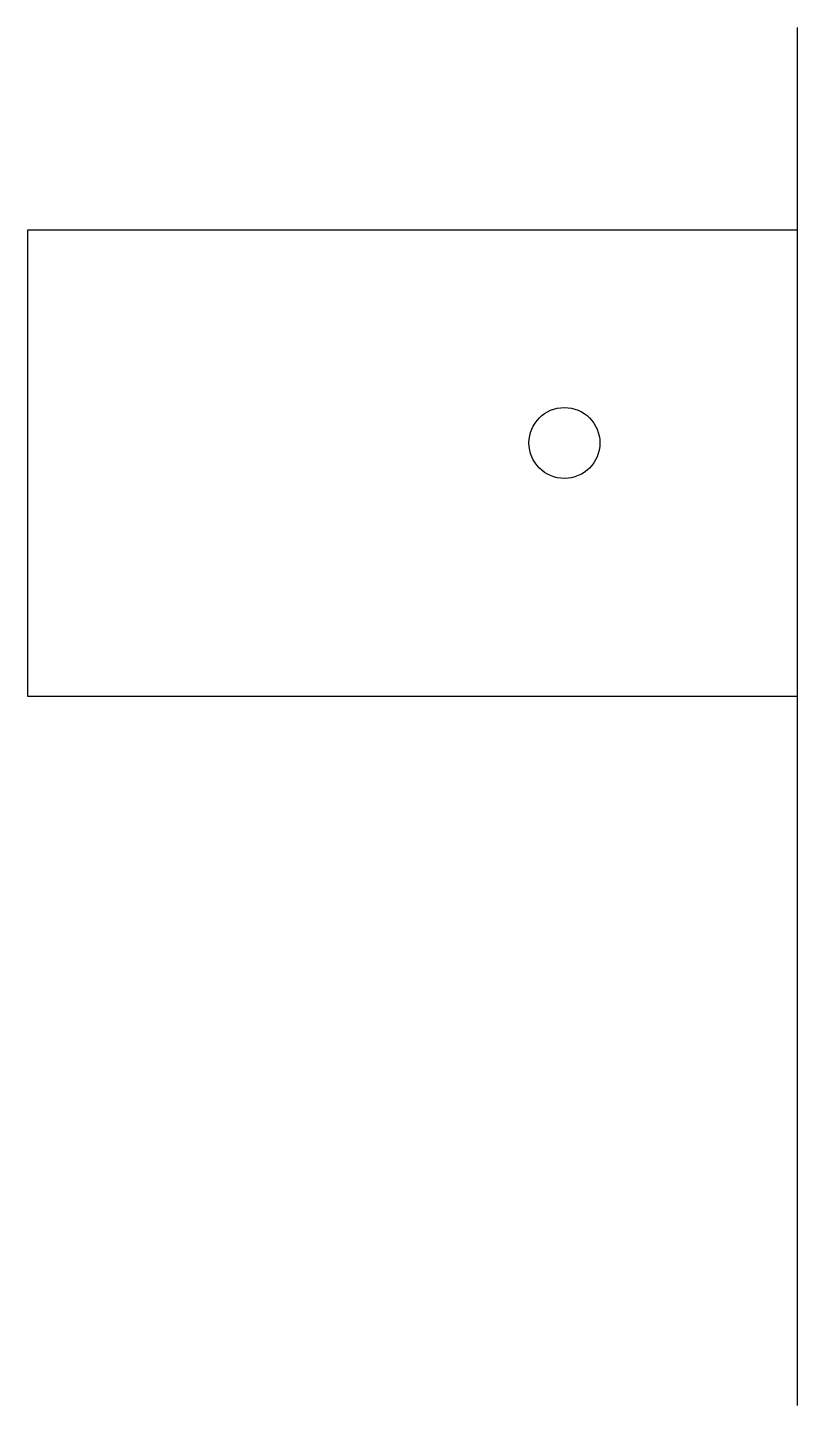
# Model space of a CAD drawing. Header units: millimetres. Extents: x -40 to -2, y 28.7 to 96.7.
import ezdxf

# ---------------------------------------------------------------- set-up
doc = ezdxf.new("R2010")
doc.units = ezdxf.units.MM
doc.layers.get('0').update_dxf_attribs({"linetype": 'CONTINUOUS'})

msp = doc.modelspace()

# ---------------------------------------------------------------- linework, layer by layer
for p, q in [((-2, 28.658), (-2, 96.658)), ((-10, 86.658), (-40, 86.658))]:
    msp.add_line(p, q)
msp.add_lwpolyline([(-2, 63.658), (-2, 86.658), (-40, 86.658), (-40, 63.658)], close=True)
msp.add_circle((-13.5, 76.158), 1.75)

doc.saveas('drawing.dxf')
